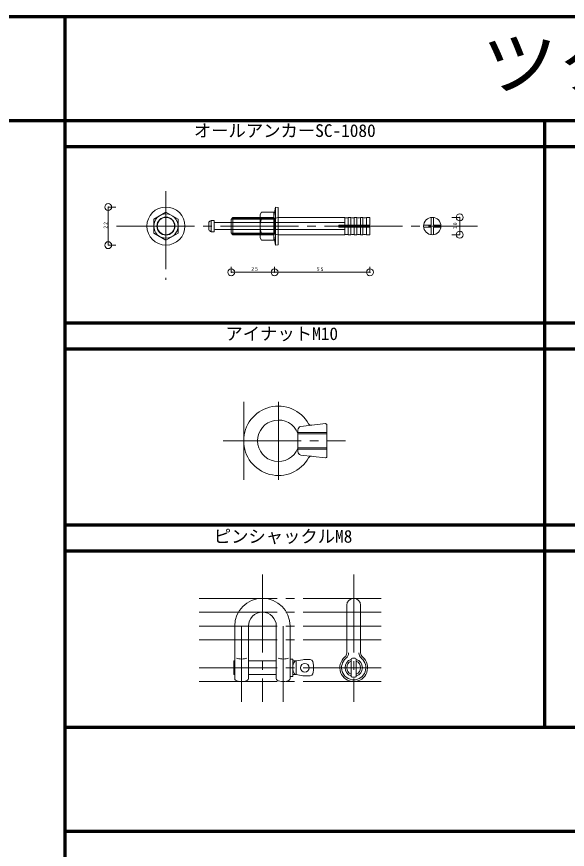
# Model space of a CAD drawing. Units: millimetres, scale not verified, with parts at other scales. Extents: x -31726 to 17675, y -6980 to 6925.
# Drawn here: x 1356 to 4533, y 2065 to 6870 of the extents above; entities that cross this region are included whole.
import ezdxf
from ezdxf.enums import TextEntityAlignment as Align

# ---------------------------------------------------------------- set-up
doc = ezdxf.new("R2010")
doc.units = ezdxf.units.MM
doc.header["$LTSCALE"] = 50
doc.header["$PDMODE"] = 32
doc.header["$PDSIZE"] = 40
doc.linetypes.add('CHAIN2', pattern=[12, 9, -1, 1, -1])
for name, color, linetype, lineweight in [('0-0_通り芯', 7, 'Continuous', 18), ('0-3_設備', 7, 'Continuous', 18), ('0-4_家具', 7, 'Continuous', 18), ('0-7', 7, 'Continuous', 18), ('0-C', 5, 'CHAIN2', 18), ('0-F_枠', 7, 'Continuous', 70)]:
    doc.layers.add(name, color=color, linetype=linetype, lineweight=lineweight)
doc.styles.add('ＭＳ ゴシック', font='')
doc.styles.get('ＭＳ ゴシック').set_extended_font_data('MS Gothic')

msp = doc.modelspace()

# ---------------------------------------------------------------- linework, layer by layer
at = {"layer": '0-0_通り芯', "color": 3}
for p, q in [((1884.53, 5771.67), (1884.53, 5551.67)), ((1884.53, 5771.67), (1928.87, 5771.67)), ((2464.14, 5639.4), (2464.14, 5683.94)), ((2493.64, 5694.17), (2478.15, 5694.17)), ((2478.15, 5694.17), (2478.15, 5629.17)), ((2496.14, 5631.67), (2496.14, 5691.67)), ((2594.14, 5681.67), (2501.14, 5681.67)), ((2594.14, 5700.67), (2603.81, 5711.67)), ((2594.14, 5622.67), (2594.14, 5700.67)), ((2603.81, 5711.67), (2603.81, 5613.96)), ((2840.96, 5711.67), (2603.81, 5711.67)), ((2844.14, 5706.17), (2864.66, 5711.67)), ((2844.14, 5706.17), (2844.14, 5617.17)), ((2864.66, 5711.67), (2864.66, 5611.67)), ((3249.14, 5711.67), (2864.66, 5711.67)), ((3249.14, 5667.67), (3249.14, 5711.67)), ((3284.14, 5711.67), (3269.14, 5711.67)), ((3269.14, 5667.67), (3269.14, 5711.67)), ((3284.14, 5667.67), (3284.14, 5711.67)), ((3319.14, 5711.67), (3304.14, 5711.67)), ((3304.14, 5667.67), (3304.14, 5711.67)), ((3319.14, 5667.67), (3319.14, 5711.67)), ((3354.14, 5711.67), (3339.14, 5711.67)), ((3339.14, 5667.67), (3339.14, 5711.67)), ((3354.14, 5667.67), (3354.14, 5711.67)), ((3394.14, 5711.67), (3374.14, 5711.67)), ((3374.14, 5667.67), (3374.14, 5711.67)), ((3394.14, 5667.67), (3394.14, 5711.67)), ((3748.14, 5711.31), (3748.14, 5667.67)), ((3760.14, 5711.31), (3760.14, 5667.67)), ((3912.5, 5711.67), (3866.93, 5711.67)), ((3912.5, 5711.67), (3912.5, 5611.67)), ((2493.64, 5629.17), (2478.15, 5629.17)), ((2594.14, 5641.67), (2501.14, 5641.67)), ((3214.14, 5655.67), (3214.14, 5667.67)), ((3214.14, 5667.67), (3394.14, 5667.67)), ((3214.14, 5655.67), (3394.14, 5655.67)), ((3249.14, 5655.67), (3249.14, 5611.67)), ((3269.14, 5655.67), (3269.14, 5611.67)), ((3284.14, 5655.67), (3284.14, 5611.67)), ((3304.14, 5655.67), (3304.14, 5611.67)), ((3319.14, 5655.67), (3319.14, 5611.67)), ((3339.14, 5655.67), (3339.14, 5611.67)), ((3354.14, 5655.67), (3354.14, 5611.67)), ((3374.14, 5655.67), (3374.14, 5611.67)), ((3394.14, 5655.67), (3394.14, 5611.67)), ((3748.14, 5667.67), (3704.5, 5667.67)), ((3748.14, 5655.67), (3704.5, 5655.67)), ((3748.14, 5612.03), (3748.14, 5655.67)), ((3760.14, 5667.67), (3803.77, 5667.67)), ((3760.14, 5655.67), (3803.77, 5655.67)), ((3760.14, 5612.03), (3760.14, 5655.67)), ((2594.14, 5622.67), (2603.81, 5611.67)), ((2840.96, 5611.67), (2603.81, 5611.67)), ((2844.14, 5617.17), (2840.96, 5611.67)), ((2844.14, 5617.17), (2864.66, 5611.67)), ((3249.14, 5611.67), (2864.66, 5611.67)), ((3284.14, 5611.67), (3269.14, 5611.67)), ((3319.14, 5611.67), (3304.14, 5611.67)), ((3354.14, 5611.67), (3339.14, 5611.67)), ((3394.14, 5611.67), (3374.14, 5611.67)), ((3912.5, 5611.67), (3866.93, 5611.67)), ((1884.53, 5551.67), (1928.87, 5551.67)), ((2594.14, 5395.44), (2594.14, 5426.27)), ((2594.14, 5395.44), (2844.14, 5395.44)), ((2844.14, 5395.44), (2844.14, 5426.27)), ((2844.14, 5395.44), (3394.14, 5395.44)), ((3394.14, 5395.44), (3394.14, 5426.27))]:
    msp.add_line(p, q, dxfattribs=at)
at = {"layer": '0-0_通り芯', "color": 134}
for p, q in [((2840.66, 5719.34), (2849.89, 5771.67)), ((2849.89, 5771.67), (2849.89, 5551.67)), ((2760.66, 5729.17), (2768.36, 5742.5)), ((2760.66, 5729.17), (2760.66, 5594.17)), ((2768.36, 5742.5), (2840.66, 5742.5)), ((2840.66, 5742.5), (2840.66, 5580.84)), ((2768.36, 5702.09), (2840.66, 5702.09)), ((2760.66, 5594.17), (2768.36, 5580.84)), ((2768.36, 5621.26), (2840.66, 5621.26)), ((2768.36, 5580.84), (2840.66, 5580.84)), ((2840.66, 5604.01), (2849.89, 5551.67)), ((2849.89, 5551.67), (2864.66, 5554.28))]:
    msp.add_line(p, q, dxfattribs=at)
at = {"layer": '0-0_通り芯'}
for p, q in [((2594.14, 5681.67), (3249.77, 5681.67)), ((2594.14, 5641.67), (3249.77, 5641.67))]:
    msp.add_line(p, q, dxfattribs=at)
at = {"layer": '0-0_通り芯', "color": 4, "lineweight": 35}
for p, q in [((2840.96, 5703.55), (2596.67, 5703.55)), ((2840.96, 5703.55), (2844.14, 5706.17)), ((2840.96, 5619.79), (2596.67, 5619.79)), ((2840.96, 5619.79), (2844.14, 5617.17))]:
    msp.add_line(p, q, dxfattribs=at)
at = {"layer": '0-0_通り芯', "color": 134}
msp.add_lwpolyline([(2849.89, 5771.67), (2864.66, 5769.07), (2864.66, 5554.28)], dxfattribs=at)
msp.add_lwpolyline([(2217.45, 5580.85), (2287.45, 5621.27), (2287.45, 5702.1), (2217.45, 5742.51), (2147.45, 5702.1), (2147.45, 5621.27)], close=True, dxfattribs=at)
at = {"layer": '0-0_通り芯', "color": 3}
msp.add_lwpolyline([(2844.14, 5706.17), (2840.96, 5711.67), (2840.96, 5611.67)], dxfattribs=at)
at = {"layer": '0-0_通り芯', "color": 134}
for radius in [110, 70, 52, 50]:
    msp.add_circle((2217.45, 5661.68), radius, dxfattribs=at)
at = {"layer": '0-0_通り芯', "color": 3}
msp.add_circle((3754.14, 5661.67), 50, dxfattribs=at)
at = {"layer": '0-0_通り芯', "color": 134}
for centre, radius, start, end in [((2791.04, 5722.29), 30.38, 179.98631, 221.69664), ((2870.63, 5661.67), 109.97, 158.43819, 201.56181), ((2791.04, 5601.05), 30.38, 138.30336, 180.01369)]:
    msp.add_arc(centre, radius, start, end, dxfattribs=at)
at = {"layer": '0-0_通り芯', "color": 3}
for centre, radius, start, end in [((2491.14, 5661.67), 35, 111.78679, 140.48235), ((2493.64, 5691.67), 2.5, 0, 90), ((2501.14, 5686.67), 5, 180, 270), ((3259.14, 5734.58), 25, 246.42182, 293.57818), ((3294.14, 5734.58), 25, 246.42182, 293.57818), ((3329.14, 5734.58), 25, 246.42182, 293.57818), ((3364.14, 5734.58), 25, 246.42182, 293.57818), ((2491.14, 5661.67), 35, 219.51765, 248.21321), ((2493.64, 5631.67), 2.5, 270, 0), ((2501.14, 5636.67), 5, 90, 180), ((3249.77, 5561.67), 120, 56.44269, 62.04711), ((3249.77, 5761.67), 120, 297.95289, 303.55731), ((3259.14, 5588.76), 25, 66.42182, 113.57818), ((3294.14, 5588.76), 25, 66.42182, 113.57818), ((3329.14, 5588.76), 25, 66.42182, 113.57818), ((3364.14, 5588.76), 25, 66.42182, 113.57818)]:
    msp.add_arc(centre, radius, start, end, dxfattribs=at)
for p in [(1884.53, 5771.67), (3912.5, 5711.67), (3912.5, 5611.67), (1884.53, 5551.67), (2594.14, 5395.44), (2844.14, 5395.44), (3394.14, 5395.44)]:
    msp.add_point(p, dxfattribs=at)
at = {"layer": '0-3_設備', "color": 3}
for p, q in [((2995.88, 4504.6), (3137.3, 4521.44)), ((2978.24, 4360.27), (2978.24, 4484.74)), ((2978.24, 4470.5), (3146.24, 4470.5)), ((3146.24, 4331.51), (3146.24, 4513.5)), ((2978.24, 4462.5), (3146.24, 4462.5)), ((2978.24, 4382.5), (3146.24, 4382.5)), ((2978.24, 4374.5), (3146.24, 4374.5)), ((3137.3, 4323.57), (2995.88, 4340.41))]:
    msp.add_line(p, q, dxfattribs=at)
for centre, radius, start, end in [((2866.24, 4422.5), 200, 29.15685, 330.84315), ((2866.24, 4422.5), 120, 21.03947, 338.96053), ((3054.87, 4527.74), 16, 209.15685, 276.78897), ((3138.24, 4513.5), 8, 0, 96.78898), ((2998.24, 4484.74), 20, 96.78898, 180), ((2998.24, 4360.27), 20, 180, 263.21103), ((3054.87, 4317.27), 16, 83.21103, 150.84315), ((3138.24, 4331.51), 8, 263.21103, 0)]:
    msp.add_arc(centre, radius, start, end, dxfattribs=at)
at = {"layer": '0-4_家具', "color": 3}
for p, q in [((3260.77, 3473.07), (3260.77, 3197.93)), ((3340.77, 3473.07), (3340.77, 3197.93)), ((2614.16, 3353.07), (2614.16, 3048.07)), ((2694.16, 3353.07), (2694.16, 3048.07)), ((2854.16, 3353.07), (2854.16, 3048.07)), ((2934.16, 3353.07), (2934.16, 3048.07)), ((2609.16, 3153.07), (2614.16, 3153.07)), ((2609.16, 3153.07), (2609.16, 3073.07)), ((2694.16, 3153.07), (2854.16, 3153.07)), ((2934.16, 3163.07), (2949.16, 3163.07)), ((2949.16, 3163.07), (2949.16, 3063.07)), ((2949.16, 3153.07), (2969.16, 3153.07)), ((3007.55, 3159.13), (2969.16, 3153.07)), ((2969.16, 3153.07), (2969.16, 3073.07)), ((3040.12, 3160.96), (3030.91, 3160.96)), ((3285.77, 3163.07), (3285.77, 3063.07)), ((3315.77, 3163.07), (3315.77, 3063.07)), ((2609.16, 3073.07), (2614.16, 3073.07)), ((2694.16, 3073.07), (2854.16, 3073.07)), ((2934.16, 3063.07), (2949.16, 3063.07)), ((2949.16, 3073.07), (2969.16, 3073.07)), ((2969.16, 3073.07), (3007.55, 3067.02)), ((3040.12, 3065.19), (3030.91, 3065.19))]:
    msp.add_line(p, q, dxfattribs=at)
msp.add_circle((3019.16, 3113.07), 25, dxfattribs=at)
for centre, radius, start, end in [((2774.16, 3353.07), 160, 0, 180), ((3300.77, 3473.07), 40, 0, 180), ((2774.16, 3353.07), 80, 0, 180), ((3300.77, 3113.07), 80, 129.5212, 50.4788), ((3230.77, 3197.93), 30, 309.5212, 0), ((3230.77, 3197.93), 40, 309.5212, 0), ((3370.77, 3197.93), 40, 180, 230.4788), ((3370.77, 3197.93), 30, 180, 230.4788), ((3030.91, 3010.96), 150, 90, 98.96075), ((3042.88, 3136.11), 25, 6.96718, 96.34019), ((3300.77, 3113.07), 70, 129.5212, 50.4788), ((3300.77, 3113.07), 50, 107.4576, 252.5424), ((3300.77, 3113.07), 40, 112.02431, 247.97569), ((3300.77, 3113.07), 50, 287.4576, 72.5424), ((3300.77, 3113.07), 40, 292.02431, 67.97569), ((3042.88, 3090.04), 25, 263.65981, 353.03282), ((3030.91, 3215.19), 150, 261.03925, 270)]:
    msp.add_arc(centre, radius, start, end, dxfattribs=at)
for centre, major_axis, ratio, start_param, end_param in [((2654.16, 3178.07), (-40, 0), 0.375, 0.7227342, 2.4188584), ((2894.16, 3178.07), (-40, 0), 0.375, 0.7227342, 2.4188584), ((2969.16, 3113.07), (0, 40), 0.5, 6.2831853, 9.424778), ((3059.16, 3113.07), (0, 50), 0.2, 4.163909, 5.2609217), ((3300.77, 3163.07), (15, 0), 0.333333, 6.2831853, 9.424778), ((2654.16, 3048.07), (-40, 0), 0.375, 6.2831853, 9.424778), ((2894.16, 3048.07), (-40, 0), 0.375, 6.2831853, 9.424778), ((3300.77, 3063.07), (-15, 0), 0.333333, 6.2831853, 9.424778)]:
    msp.add_ellipse(centre, major_axis=major_axis, ratio=ratio, start_param=start_param, end_param=end_param, dxfattribs=at)
at = {"layer": '0-C'}
for p, q in [((2217.45, 5863.65), (2217.45, 5352.48)), ((1933.17, 5661.68), (4015.42, 5661.68)), ((2666.24, 4646.86), (2666.24, 4169.25)), ((2866.24, 4646.86), (2866.24, 4169.25)), ((2548.02, 4422.5), (3253.68, 4422.5)), ((2774.16, 3650), (2774.16, 2915.89)), ((3300.77, 3650), (3300.77, 2915.89)), ((2409.66, 3513.07), (3470.54, 3513.07)), ((2409.66, 3433.07), (3470.54, 3433.07)), ((2409.66, 3353.07), (3470.54, 3353.07)), ((2654.16, 3353.07), (2654.16, 2915.89)), ((2894.16, 3353.07), (2894.16, 2915.89)), ((2409.66, 3273.07), (3470.54, 3273.07)), ((2409.66, 3113.07), (3470.54, 3113.07)), ((2409.66, 3033.07), (3470.54, 3033.07))]:
    msp.add_line(p, q, dxfattribs=at)
at = {"layer": '0-F_枠'}
for p, q in [((-10066.1, 6870.47), (9933.9, 6870.47)), ((1633.9, 6870.47), (1633.9, -6979.53)), ((-10066.1, 6270.47), (9933.9, 6270.47)), ((4400.57, 6270.47), (4400.57, 2770.47)), ((1633.9, 6120.47), (9933.9, 6120.47)), ((1633.9, 5103.8), (9933.9, 5103.8)), ((1633.9, 4953.8), (9933.9, 4953.8)), ((1633.9, 3937.13), (9933.9, 3937.13)), ((1633.9, 3787.13), (9933.9, 3787.13)), ((1633.9, 2770.47), (9933.9, 2770.47)), ((1633.9, 2170.47), (9933.9, 2170.47))]:
    msp.add_line(p, q, dxfattribs=at)

# ---------------------------------------------------------------- texts
at = {"layer": '0-0_通り芯', "color": 3, "char_height": 21.99, "attachment_point": 7, "rotation": 90, "style": 'ＭＳ ゴシック'}
for s, insert in [('\\T1.36;\\W0.9;22', (1879.96, 5647.35)), ('\\T1.36;\\W0.9;10', (3897.07, 5644.67))]:
    msp.add_mtext(s, dxfattribs=dict(at, insert=insert))
at = {"layer": '0-0_通り芯', "color": 3, "char_height": 21.99, "attachment_point": 7, "style": 'ＭＳ ゴシック'}
for s, insert in [('\\T1.36;\\W0.9;25', (2709.95, 5403.63)), ('\\T1.36;\\W0.9;55', (3088.02, 5401.97))]:
    msp.add_mtext(s, dxfattribs=dict(at, insert=insert))
at = {"layer": '0-7', "color": 3, "style": 'ＭＳ ゴシック', "width": 1.1}
msp.add_text('ツタネット詳細図', height=293.3, dxfattribs=at).set_placement((4037.51, 6366.61), align=Align.BOTTOM_LEFT)
at = {"layer": '0-7', "color": 3, "style": 'ＭＳ ゴシック'}
for s, p in [('オールアンカーSC-1080', (2378.59, 6154.08)), ('アイナットM10', (2560.94, 4982.05)), ('ピンシャックルM8', (2493.41, 3812.47))]:
    msp.add_text(s, height=73.31, dxfattribs=at).set_placement(p, align=Align.BOTTOM_LEFT)

doc.saveas('drawing.dxf')
